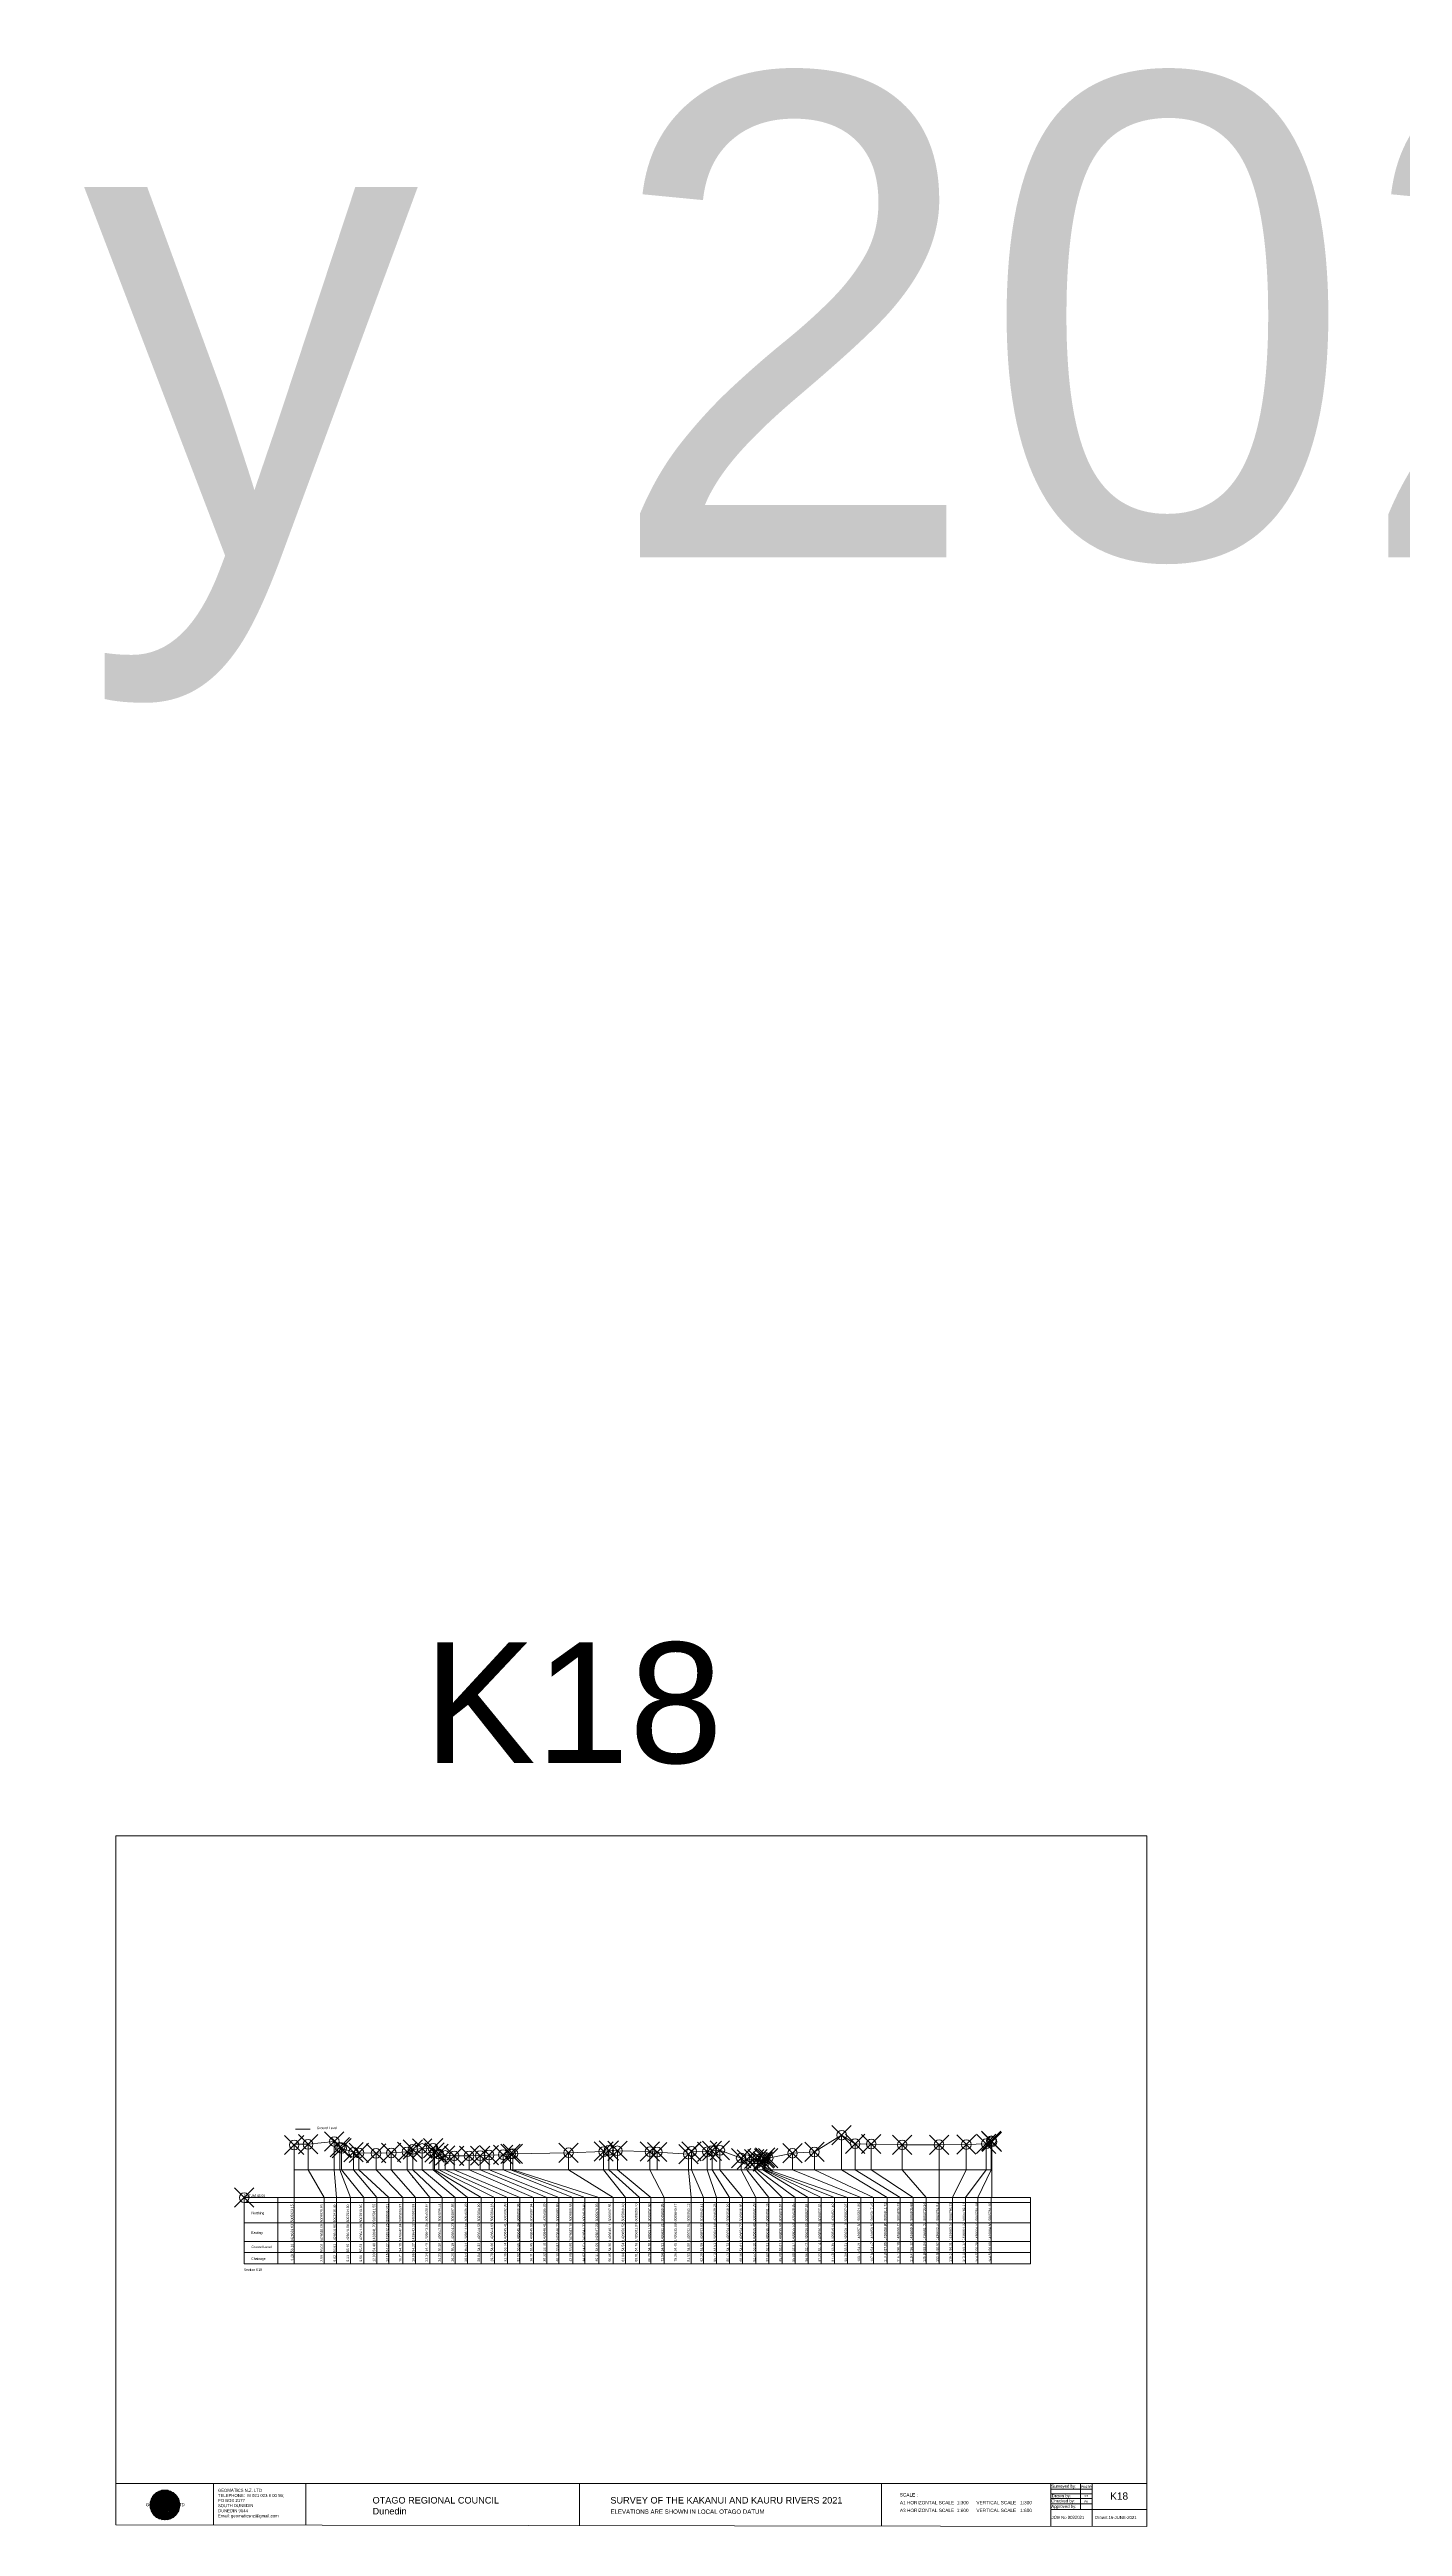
# Model space of a CAD drawing. Header units: millimetres. Extents: x -13804604 to 13046302109, y -19137686871 to 1424966580.
# Drawn here: x -1054404 to -773608, y -23210 to 490536 of the extents above; entities that cross this region are included whole.
import ezdxf

# ---------------------------------------------------------------- set-up
doc = ezdxf.new("R2010")
doc.units = ezdxf.units.MM
doc.header["$PDMODE"] = 35
doc.header["$PDSIZE"] = 2000
doc.layers.get('0').update_dxf_attribs({"lineweight": 0})
doc.layers.add('geo', color=7, linetype='Continuous', lineweight=0)
doc.styles.get("Standard").update_dxf_attribs({"font": 'arial.ttf'})

# ---------------------------------------------------------------- blocks, each defined once
blk = doc.blocks.new('Geomatics_Circle_SPT')
at = {"layer": 'geo', "color": 2, "linetype": 'Continuous', "lineweight": 0}
for p, q in [((0, 25.2), (-25.2, 0)), ((-24.7, 4.9), (-4.9, 24.7)), ((-24.7, -4.9), (4.9, 24.7)), ((4.9, -24.7), (-24.7, 4.9)), ((-24.7, 0), (0, -24.7)), ((-9.7, 23.3), (-23.3, 9.6)), ((9.7, 23.3), (-23.3, -9.7)), ((-23.3, 9.7), (9.7, -23.3)), ((-21, 14), (-14, 21)), ((-21, -14), (14, 21)), ((14, -21), (-21, 14)), ((0, 0), (-17.8, 17.8)), ((0, 0), (-17.8, -17.8)), ((-14, 21), (21, -14)), ((21, 14), (-14, -21)), ((23.3, -9.7), (-9.7, 23.3)), ((-9.7, -23.3), (23.3, 9.7)), ((-4.9, 24.7), (24.7, -4.9)), ((24.7, 4.9), (-4.9, -24.7)), ((25.2, 0), (0, 25.2)), ((0, 0), (17.8, 17.8)), ((0, 0), (17.8, -17.8)), ((0, -24.8), (25.2, 0)), ((4.9, 24.7), (24.7, 4.9)), ((23.3, 9.7), (9.7, 23.3)), ((14, 21), (21, 14)), ((17.8, 18.1), (17.8, 18.1)), ((-4.9, -24.7), (-24.7, -4.9)), ((-23.3, -9.7), (-9.7, -23.3)), ((-14, -21), (-21, -14)), ((-17.8, -17.8), (-17.8, -17.8)), ((24.7, -4.9), (4.9, -24.7)), ((4.9, -24.7), (4.9, -24.7)), ((9.7, -23.3), (23.3, -9.7)), ((21, -14), (14, -21)), ((18.1, -17.8), (18.1, -17.8))]:
    blk.add_line(p, q, dxfattribs=at)
at = {"layer": 'geo', "color": 1, "linetype": 'Continuous', "lineweight": 0}
for p, q in [((-25.2, 0), (9.7, 23.3)), ((-25.2, 0), (-9.6, 23.3)), ((-25.2, 0), (23.3, 9.7)), ((-25.2, 0), (-23.3, 9.7)), ((-23.3, -9.7), (-25.2, 0)), ((-9.6, -23.3), (-25.2, 0)), ((9.7, -23.3), (-25.2, 0)), ((-4.9, 24.8), (-24.7, -4.9)), ((4.9, 24.7), (-24.7, 4.9)), ((14, 21), (-24.7, -4.9)), ((-14, 21), (-24.7, 4.9)), ((21, 14), (-24.7, 4.9)), ((-21, 14), (-24.7, -4.9)), ((0, 0), (-24.7, 4.9)), ((-24.7, 4.9), (-21, -14)), ((-24.7, 4.9), (-4.9, -24.7)), ((-24.7, 4.9), (14, -21)), ((-24.7, 4.9), (-24.7, 4.9)), ((0, 0), (-24.7, -4.9)), ((-23.3, 9.7), (0, 25.2)), ((-23.3, -9.6), (0, 25.2)), ((-23.3, -9.6), (17.8, 17.8)), ((-23.3, 9.7), (-17.8, 17.9)), ((-23.3, -9.6), (-17.8, 17.9)), ((-23.3, 9.7), (17.8, 17.8)), ((-17.8, -17.8), (-23.3, 9.7)), ((0, -25.2), (-23.3, 9.7)), ((-23.3, 9.7), (17.8, -17.8)), ((-23.3, 9.7), (25.2, 0)), ((-23.3, 9.4), (-23.3, 9.4)), ((-23.3, -9.7), (25.2, 0)), ((4.9, 24.8), (-21, -14)), ((-4.9, 24.7), (-21, 14)), ((14, 21), (-21, 14)), ((-14, 21), (-21, -14)), ((0, 0), (-21, 14)), ((-21, 14), (-14, -21)), ((-21, 14), (4.9, -24.7)), ((-21, 14), (-21, 14)), ((24.7, 4.9), (-21, 14)), ((0, 0), (-21, -14)), ((-17.9, 17.6), (-17.9, 17.6)), ((-17.8, 17.8), (9.7, 23.3)), ((-17.8, 17.8), (-9.6, 23.3)), ((-17.8, -17.8), (9.7, 23.3)), ((-17.8, -17.8), (-9.7, 23.3)), ((-9.7, -23.3), (-17.8, 17.8)), ((-17.8, 17.8), (9.7, -23.3)), ((-17.8, 17.8), (23.3, -9.6)), ((-17.8, 17.8), (23.3, 9.7)), ((-17.8, -17.8), (23.3, 9.7)), ((4.9, 24.7), (-14, 21)), ((-4.9, 24.7), (-14, -20.9)), ((0, 0), (-14, 21)), ((-14, 21), (-4.9, -24.7)), ((-14, 21), (-14, 21)), ((24.7, -4.9), (-14, 21)), ((21, 14), (-14, 21)), ((-14, -21), (24.7, 4.9)), ((0, 0), (-14, -21)), ((-9.8, 23.1), (-9.8, 23.1)), ((-9.7, 23.3), (0, 25.2)), ((-9.7, 23.3), (0, -25.2)), ((-9.7, -23.3), (0, 25.2)), ((-9.6, 23.3), (17.8, -17.8)), ((-9.6, 23.3), (25.2, 0)), ((-9.6, 23.3), (17.8, 17.8)), ((-9.6, -23.3), (17.8, 17.9)), ((25.2, 0), (-9.6, -23.3)), ((0, 0), (-4.9, 24.7)), ((-4.9, 24.7), (-4.9, 24.7)), ((21, -14), (-4.9, 24.7)), ((24.8, 4.9), (-4.9, 24.7)), ((14, 21), (-4.9, 24.7)), ((-4.9, -24.7), (21, 14)), ((0, 0), (-4.9, -24.7)), ((-0.2, 25.1), (-0.2, 25.1)), ((0, 25.2), (9.7, -23.3)), ((0, 25.2), (23.3, -9.7)), ((0, 25.2), (23.3, 9.7)), ((0, 25.2), (9.7, 23.3)), ((0, 0), (4.9, 24.7)), ((0, -25.2), (9.7, 23.3)), ((0, 0), (14, 21)), ((0, 0), (21, 14)), ((23.3, 9.7), (0, -25.2)), ((0, 0), (24.8, 4.9)), ((0, 0), (4.9, -24.7)), ((0, 0), (14, -21)), ((0, 0), (21, -14)), ((0, 0), (24.8, -4.9)), ((21, 14), (4.9, 24.8)), ((14, -21), (4.9, 24.7)), ((24.7, -4.9), (4.9, 24.7)), ((4.9, 24.7), (4.9, 24.7)), ((4.9, -24.7), (14, 21)), ((4.9, -24.7), (24.7, 4.9)), ((9.4, 23.3), (9.4, 23.3)), ((9.7, 23.3), (17.8, -17.8)), ((9.7, 23.3), (25.2, 0)), ((9.7, 23.3), (17.8, 17.9)), ((17.8, 17.8), (9.7, -23.3)), ((25.2, 0), (9.7, -23.3)), ((21, -14), (14, 21)), ((24.7, 4.9), (14, 21)), ((14, 21), (14, 21)), ((14, -21), (21, 14)), ((17.6, 17.9), (17.6, 17.9)), ((17.8, 17.8), (23.3, -9.7)), ((17.8, 17.8), (23.3, 9.7)), ((23.3, 9.7), (17.8, -17.8)), ((24.7, -4.9), (21, 14)), ((21, 14), (21, 14)), ((21, -14), (24.7, 4.9)), ((23.1, 9.8), (23.1, 9.8)), ((23.3, 9.7), (25.2, 0)), ((25.2, 0), (23.3, -9.6)), ((24.7, 4.9), (24.7, 4.9)), ((25.1, 0.2), (25.1, 0.2)), ((-25.2, 0), (23.3, -9.7)), ((-25.1, -0.2), (-25.1, -0.2)), ((-24.7, -4.9), (-24.7, -4.9)), ((-24.7, -4.9), (-14, -21)), ((-24.7, -4.9), (4.9, -24.7)), ((-24.7, -4.9), (21, -14)), ((-17.8, -17.8), (-23.3, -9.7)), ((0, -25.2), (-23.3, -9.6)), ((17.8, -17.8), (-23.3, -9.6)), ((-23.1, -9.8), (-23.1, -9.8)), ((-21, -14), (24.7, -4.9)), ((-21, -14), (-21, -14)), ((-21, -14), (-4.9, -24.7)), ((-21, -14), (14, -21)), ((23.3, -9.7), (-17.8, -17.8)), ((-9.6, -23.3), (-17.8, -17.8)), ((9.7, -23.3), (-17.8, -17.8)), ((-17.6, -17.9), (-17.6, -17.9)), ((-14, -21), (21, -14)), ((-14, -21), (-14, -21)), ((-14, -21), (4.9, -24.7)), ((17.8, -17.8), (-9.7, -23.3)), ((0, -25.2), (-9.7, -23.3)), ((-9.4, -23.3), (-9.4, -23.3)), ((-4.9, -24.7), (24.7, -4.9)), ((-4.9, -24.7), (14, -21)), ((-4.9, -24.7), (-4.9, -24.7)), ((23.3, -9.6), (0, -25.2)), ((9.7, -23.3), (0, -25.2)), ((0.2, -25.1), (0.2, -25.1)), ((4.9, -24.7), (21, -14)), ((4.9, -24.7), (4.9, -24.7)), ((17.8, -17.8), (9.7, -23.3)), ((9.8, -23.1), (9.8, -23.1)), ((14, -21), (24.7, -4.9)), ((14, -21), (14, -21)), ((23.3, -9.6), (17.8, -17.8)), ((17.9, -17.6), (17.9, -17.6)), ((21, -14), (21, -14)), ((23.3, -9.4), (23.3, -9.4)), ((24.7, -4.9), (24.7, -4.9))]:
    blk.add_line(p, q, dxfattribs=at)
at = {"layer": 'geo', "color": 114, "linetype": 'Continuous', "lineweight": 0}
for p, q in [((17.9, 17.8), (-25.2, 0)), ((-24.7, 4.9), (14, 21)), ((-24.7, -4.9), (21, 14)), ((-14, -21), (-24.7, 4.9)), ((9.7, 23.3), (-23.3, 9.7)), ((0, 0), (-23.3, 9.7)), ((-23.3, 9.7), (-9.7, -23.3)), ((0, 0), (-23.3, -9.7)), ((-4.9, -24.7), (-21, 14)), ((-20.9, 14), (4.9, 24.7)), ((24.8, 4.9), (-20.9, -14)), ((0, 25.2), (-17.8, 17.8)), ((-17.8, 17.8), (0, -25.2)), ((-14, 21), (-4.9, 24.7)), ((4.9, -24.7), (-14, 21)), ((0, 0), (-9.7, 23.3)), ((0, 0), (-9.7, -23.3)), ((-4.9, 24.7), (14, -21)), ((17.8, -17.8), (0, 25.2)), ((0, 0), (9.7, 23.3)), ((0, 0), (23.3, 9.7)), ((0, 0), (9.7, -23.3)), ((0, 0), (23.3, -9.7)), ((4.9, 24.7), (21, -14)), ((23.3, -9.7), (9.7, 23.3)), ((14, 21), (24.7, -4.9)), ((25.2, 0), (17.8, 17.8)), ((21, 14), (24.7, 4.9)), ((-25.2, 0), (-17.8, -17.8)), ((-21, -14), (-24.7, -4.9)), ((-17.8, -17.8), (25.2, 0)), ((24.8, -4.9), (-14, -21)), ((-9.6, -23.3), (23.3, -9.7)), ((21, -14), (-4.9, -24.8)), ((0, -25.2), (17.9, -17.8)), ((14, -21), (4.9, -24.8))]:
    blk.add_line(p, q, dxfattribs=at)
at = {"layer": 'geo', "color": 250, "linetype": 'Continuous', "lineweight": 0}
for p, q in [((0, 0), (-25.2, 0)), ((24.7, 4.9), (-24.7, 4.9)), ((-24.7, 4.9), (-24.7, -4.9)), ((-23.3, 9.7), (23.3, 9.7)), ((-23.3, 9.7), (-23.3, 9.7)), ((-23.3, -9.7), (-23.3, 9.7)), ((21, 14), (-21, 14)), ((-21, 14), (-21, -14)), ((-17.8, 17.8), (17.8, 17.8)), ((-17.8, -17.8), (-17.8, 17.8)), ((-14, 21), (-14, 21)), ((14, 21), (-14, 21)), ((-14, 20.9), (-14, -21)), ((-9.7, 23.3), (9.7, 23.3)), ((-9.7, -23.3), (-9.7, 23.3)), ((-4.9, 24.7), (4.9, 24.7)), ((-4.9, 24.7), (-4.9, -24.7)), ((0, 0), (0, 25.2)), ((0, 0), (0, -25.2)), ((0, 0), (25.2, 0)), ((4.9, 24.7), (4.9, -24.7)), ((9.7, -23.3), (9.7, 23.3)), ((14, 21), (14, -21)), ((17.8, -17.8), (17.8, 17.8)), ((21, 14), (21, 14)), ((21, -14), (21, 14)), ((23.3, 9.7), (23.3, -9.7)), ((24.7, 4.9), (24.7, 4.9)), ((24.7, -4.9), (24.7, 4.9)), ((-24.7, -4.9), (24.7, -4.9)), ((23.3, -9.7), (-23.3, -9.7)), ((-21, -14), (21, -14)), ((17.8, -17.8), (-17.8, -17.8)), ((-14, -21), (14, -21)), ((9.7, -23.3), (-9.7, -23.3)), ((-4.9, -24.7), (4.9, -24.7))]:
    blk.add_line(p, q, dxfattribs=at)
blk = doc.blocks.new('GeomaticsNZ TITLE BLOCK')
at = {"color": 7, "linetype": 'Continuous', "lineweight": 0}
for p, q in [((0, 94.9), (0, 1579.2)), ((0, 1579.2), (2363.4, 1579.2)), ((2363.4, 1579.2), (2364, 94.9)), ((2364, 94.9), (0, 94.9)), ((0, 94.9), (0, 0)), ((15.9, 94.9), (2364, 94.9)), ((224.3, 95.2), (224.3, -0.3)), ((2364, 94.9), (382.6, 94.9)), ((435.8, 95.2), (435.8, -0.7)), ((1063.4, 94.9), (1063.4, -2.4)), ((1755.4, 94.9), (1755.4, -2.6)), ((2143.6, 60.4), (2238.6, 60.4)), ((2143.9, 94.9), (2143.7, -3)), ((2143.9, 81.9), (2238.6, 81.7)), ((2143.9, 71), (2238.6, 71)), ((2211.5, 94.9), (2211.5, 36.1)), ((2238.6, 94.8), (2238.6, -3.2)), ((2364, -3.5), (2364, 94.9)), ((0, 0), (2364, -3.5)), ((2143.8, 48.6), (2238.6, 48.6)), ((2143.8, 35.4), (2364, 35.3))]:
    blk.add_line(p, q, dxfattribs=at)
at = {"color": 7, "linetype": 'Continuous', "lineweight": 0, "xscale": 1.36, "yscale": 1.36, "zscale": 1.36}
blk.add_blockref('Geomatics_Circle_SPT', (112.4, 45.7), dxfattribs=at)
at = {"color": 7, "linetype": 'Continuous', "lineweight": 0}
for s, p in [('PK&RR', (2213.2, 84.8)), ('ST', (2220.3, 63.6)), ('PK', (2220.4, 50.6))]:
    blk.add_text(s, height=5, dxfattribs=at).set_placement(p)
at = {"color": 7, "linetype": 'Continuous', "lineweight": 0, "attachment_point": 1}
for s, width, heights, insert, char_height in [('{\\C256;GEOMATICS N.Z. LTD                   \\PTELEPHONE:  M 021 023 6 00 55;\\PPO BOX 2177\\PSOUTH DUNEDIN\\PDUNEDIN 9044\\PEmail: geomaticsnz@gmail.com}', 3535.727, [94.7], (234, 82.7), 7), ('{\\C256;OTAGO REGIONAL COUNCIL\\PDunedin}', 3535.727, [0], (588.6, 64), 15), ('{\\C256;SURVEY OF THE KAKANUI AND KAURU RIVERS 2021}', 3535.727, [0], (1133.8, 64), 15), ('{\\C256;Surveyed by:}', 3535.727, [0], (2144.7, 92.4), 7), ('{\\C256;Checked by:}', 3535.727, [0], (2144.7, 58.6), 7), ('{\\C256;Drawn by:}', 3535.727, [0], (2145.8, 70.4), 7), ('{\\C256;Geomatics N.Z. LTD                   }', 125.079, [15.8], (68.8, 49.9), 7), ('{\\C256;ELEVATIONS ARE SHOWN IN LOCAL OTAGO DATUM}', 3535.727, [0], (1134.1, 35.4), 10), ('{\\C256;Approved by:}', 3535.727, [0], (2144.7, 45.9), 7), ('{\\C256;JOB No 0032021}', 3535.727, [0], (2145.3, 20.8), 7), ('{\\C256;Drawn:16-JUNE-2021}', 3535.727, [0], (2244.7, 20.7), 7)]:
    blk.add_mtext_dynamic_manual_height_columns(s, width=width, gutter_width=159, heights=heights, dxfattribs=dict(at, insert=insert, char_height=char_height))

msp = doc.modelspace()

# ---------------------------------------------------------------- linework, layer by layer
at = {"color": 1, "linetype": 'Continuous', "lineweight": 0}
msp.add_line((-1003366.695, 59216.721), (-1000294.523, 59216.721), dxfattribs=at)
at = {"color": 7, "linetype": 'Continuous', "lineweight": 0}
for p, q in [((-995311.214, 56632), (-995311.214, 50743.884)), ((-1003626.68, 56102), (-1003626.68, 31248.305)), ((-1000749.292, 56062), (-1000749.292, 50743.884)), ((-994129.209, 55452), (-994129.209, 50743.884)), ((-993771.542, 55232), (-993771.542, 50743.884)), ((-991302.173, 54402), (-991302.173, 50743.884)), ((-990180.954, 54272), (-990180.954, 50743.884)), ((-986629.156, 54182), (-986629.156, 50743.884)), ((-983477.363, 54272), (-983477.363, 50743.884)), ((-979001.503, 55002), (-979001.503, 50743.884)), ((-977076.093, 55193), (-977076.093, 50743.884)), ((-974794.591, 55243), (-974794.591, 50743.884)), ((-974493.824, 54333), (-974493.824, 50743.884)), ((-973633.419, 54063), (-973633.419, 50743.884)), ((-972280.706, 53743), (-972280.706, 50743.884)), ((-970413.046, 53653), (-970413.046, 50743.884)), ((-967322.068, 53653), (-967322.068, 50743.884)), ((-965017.787, 53703), (-965017.787, 50743.884)), ((-960245.627, 53903), (-960245.627, 50743.884)), ((-958712.576, 54053), (-958712.576, 50743.884)), ((-958221.784, 54093), (-958221.784, 50743.884)), ((-946682.611, 54304), (-946682.611, 50743.884)), ((-939397.515, 54544), (-939397.515, 50743.884)), ((-938323.206, 54784), (-938323.206, 50743.884)), ((-936545.709, 54704), (-936545.709, 50743.884)), ((-929797.818, 54534), (-929797.818, 50743.884)), ((-1003626.68, 50743.884), (-858809.461, 50743.884)), ((-979001.503, 49285.043), (-979001.503, 49113.884)), ((-1013999.52, 45000), (-850836.072, 45000)), ((-1013999.52, 45000), (-1013999.52, 31248.305)), ((-1013999.52, 43982.376), (-850836.072, 43982.376)), ((-1006986.37, 45000), (-1006986.37, 31248.305)), ((-850836.072, 45000), (-850836.072, 31248.305)), ((-1013999.52, 39745.785), (-850836.072, 39745.785)), ((-1013999.52, 35892.425), (-850836.072, 35892.425)), ((-1013999.52, 33595.271), (-850836.072, 33595.271)), ((-1013999.52, 31248.305), (-850836.072, 31248.305)), ((-1010818.356, 29878.784), (-1010818.356, 29878.784))]:
    msp.add_line(p, q, dxfattribs=at)
at = {"lineweight": 0}
for p, q in [((-890009.952, 57945), (-890009.952, 52591.629)), ((-921140.694, 54594), (-921140.694, 50743.884)), ((-917908.027, 54594), (-917908.027, 50743.884)), ((-916906.998, 54715), (-916906.998, 50743.884)), ((-915279.27, 54805), (-915279.27, 50743.884)), ((-910867.121, 53195), (-910867.121, 50743.884)), ((-909710.311, 52905), (-909710.311, 50743.884)), ((-908137.152, 53005), (-908137.152, 50743.884)), ((-907453.756, 52965), (-907453.756, 50743.884)), ((-906371.263, 52465), (-906371.263, 50743.884)), ((-906112.103, 53135), (-906112.103, 50743.884)), ((-905859.388, 53345), (-905859.388, 50743.884)), ((-905243.025, 53206), (-905243.025, 50743.884)), ((-900206.139, 54205), (-900206.139, 50743.884)), ((-895653.6, 54465), (-895653.6, 50743.884)), ((-887211.037, 56176), (-887211.037, 50743.884)), ((-883869.241, 56116), (-883869.241, 50743.884)), ((-877441.3, 55936), (-877441.3, 50743.884)), ((-869786.355, 55966), (-869786.355, 50743.884)), ((-864127.77, 56006), (-864127.77, 50743.884)), ((-860011.258, 56166), (-860011.258, 50743.884)), ((-995311.214, 50743.884), (-994820.567, 45000)), ((-994129.209, 50743.884), (-991931.601, 45000)), ((-993771.542, 50743.884), (-989189.531, 45000)), ((-991302.173, 50743.884), (-986447.461, 45000)), ((-990180.954, 50743.884), (-983999.181, 45000)), ((-986629.156, 50743.884), (-981061.248, 45000)), ((-983477.363, 50743.884), (-978417.112, 45000)), ((-979001.503, 50743.884), (-972932.972, 45000)), ((-977076.093, 50743.884), (-970190.901, 45000)), ((-974794.591, 50743.884), (-967646.115, 45000)), ((-974493.824, 50743.884), (-964810.504, 45000)), ((-973633.419, 50743.884), (-962048.457, 45000)), ((-972280.706, 50743.884), (-959354.259, 45000)), ((-970413.046, 50743.884), (-956777.42, 45000)), ((-967322.068, 50743.884), (-953959.224, 45000)), ((-965017.787, 50743.884), (-951182.313, 45000)), ((-960245.627, 50743.884), (-945805.738, 45000)), ((-958712.576, 50743.884), (-943294.698, 45000)), ((-958221.784, 50743.884), (-940401.006, 45000)), ((-946682.611, 50743.884), (-937436.134, 45000)), ((-939397.515, 50743.884), (-934894.813, 45000)), ((-938323.206, 50743.884), (-931968.45, 45000)), ((-936545.709, 50743.884), (-929581.154, 45000)), ((-929797.818, 50743.884), (-926847.312, 45000)), ((-921140.694, 50743.884), (-918664.711, 45000)), ((-917908.027, 50743.884), (-915946.994, 45000)), ((-916846.052, 50743.884), (-913291.995, 45000)), ((-915279.27, 50743.884), (-910602.531, 45000)), ((-910867.121, 50743.884), (-907799.34, 45000)), ((-909710.311, 50743.884), (-905120.34, 45000)), ((-908137.152, 50743.884), (-902370.38, 45000)), ((-907453.756, 50743.884), (-899673.638, 45000)), ((-906371.263, 50743.884), (-896976.902, 45000)), ((-906112.103, 50743.884), (-894275.291, 45000)), ((-905859.388, 50743.884), (-891465.406, 45000)), ((-905243.025, 50743.884), (-888798.071, 45000)), ((-900206.139, 50743.884), (-885993.24, 45000)), ((-895653.6, 50743.884), (-883385.163, 45000)), ((-887211.037, 50743.884), (-877842.59, 45000)), ((-883869.241, 50743.884), (-875187.895, 45000)), ((-877441.3, 50743.884), (-872437.293, 45000)), ((-869786.355, 50743.884), (-869786.355, 45000)), ((-864127.77, 50743.884), (-867011.888, 45000)), ((-860011.258, 50743.884), (-864304.069, 45000))]:
    msp.add_line(p, q, dxfattribs=at)
at = {"linetype": 'Continuous', "lineweight": 0}
for p, q in [((-858809.461, 56596), (-858809.461, 45000)), ((-1000749.292, 50743.884), (-997374.165, 45000)), ((-997374.165, 45000), (-997374.165, 31248.305)), ((-994820.567, 31248.305), (-994820.567, 45000)), ((-991931.601, 31248.305), (-991931.601, 45000)), ((-989189.531, 31248.305), (-989189.531, 45000)), ((-986447.461, 31248.305), (-986447.461, 45000)), ((-983999.181, 31248.305), (-983999.181, 45000)), ((-981061.248, 31248.305), (-981061.248, 45000)), ((-978417.112, 31248.305), (-978417.112, 45000)), ((-972932.972, 31248.305), (-972932.972, 45000)), ((-970190.901, 31248.305), (-970190.901, 45000)), ((-967646.115, 31248.305), (-967646.115, 45000)), ((-964810.504, 31248.305), (-964810.504, 45000)), ((-962048.457, 31248.305), (-962048.457, 45000)), ((-959354.259, 31248.305), (-959354.259, 45000)), ((-956777.42, 31248.305), (-956777.42, 45000)), ((-953959.224, 31248.305), (-953959.224, 45000)), ((-951182.313, 31248.305), (-951182.313, 45000)), ((-945805.738, 31248.305), (-945805.738, 45000)), ((-943294.698, 31248.305), (-943294.698, 45000)), ((-940401.006, 31248.305), (-940401.006, 45000)), ((-937436.134, 31248.305), (-937436.134, 45000)), ((-934894.813, 31248.305), (-934894.813, 45000)), ((-931968.45, 31248.305), (-931968.45, 45000)), ((-929581.154, 31248.305), (-929581.154, 45000)), ((-926847.312, 31248.305), (-926847.312, 45000)), ((-918664.711, 31248.305), (-918664.711, 45000)), ((-915946.994, 31248.305), (-915946.994, 45000)), ((-913291.995, 31248.305), (-913291.995, 45000)), ((-910602.531, 31248.305), (-910602.531, 45000)), ((-907799.34, 31248.305), (-907799.34, 45000)), ((-905120.34, 31248.305), (-905120.34, 45000)), ((-902370.38, 31248.305), (-902370.38, 45000)), ((-899673.638, 31248.305), (-899673.638, 45000)), ((-896976.902, 31248.305), (-896976.902, 45000)), ((-894275.291, 31248.305), (-894275.291, 45000)), ((-891465.406, 31248.305), (-891465.406, 45000)), ((-888798.071, 31248.305), (-888798.071, 45000)), ((-885993.24, 31248.305), (-885993.24, 45000)), ((-883385.163, 31248.305), (-883385.163, 45000)), ((-877842.59, 31248.305), (-877842.59, 45000)), ((-875187.895, 31248.305), (-875187.895, 45000)), ((-872437.293, 31248.305), (-872437.293, 45000)), ((-869764.25, 31248.305), (-869764.25, 45000)), ((-867011.888, 31248.305), (-867011.888, 45000)), ((-864304.069, 31248.305), (-864304.069, 45000)), ((-861740.667, 31248.305), (-861740.667, 45000)), ((-858959.701, 31248.305), (-858959.701, 45000))]:
    msp.add_line(p, q, dxfattribs=at)
at = {"color": 1, "linetype": 'Continuous', "lineweight": 0}
msp.add_lwpolyline([(-858809.461, 56596), (-858962.481, 56786), (-860011.258, 56166), (-864127.77, 56006), (-869786.355, 55966), (-877441.3, 55936), (-883869.241, 56116), (-887211.037, 56176), (-890009.952, 57945), (-895653.6, 54465), (-900206.139, 54205), (-905243.025, 53206), (-905859.388, 53345), (-906112.103, 53135), (-906371.263, 52465), (-907453.756, 52965), (-908137.152, 53005), (-909710.311, 52905), (-910867.121, 53195), (-915279.27, 54805), (-916906.998, 54715), (-917908.027, 54505), (-921140.694, 54594), (-921809.493, 54004), (-928272.986, 54454), (-929797.818, 54534), (-936545.709, 54704), (-938323.206, 54784), (-939397.515, 54544), (-946682.611, 54304), (-958221.784, 54093), (-958712.576, 54053), (-960245.627, 53903), (-963189.565, 53823), (-965017.787, 53703), (-967322.068, 53653), (-970413.046, 53653), (-972280.706, 53743), (-973633.419, 54063), (-974493.824, 54333), (-974794.591, 55243), (-977076.093, 55193), (-979001.503, 55002), (-980196.499, 54492), (-983477.363, 54272), (-986629.156, 54182), (-990180.954, 54272), (-991302.173, 54402), (-993771.542, 55232), (-994129.209, 55452), (-995311.214, 56632), (-1000749.292, 56062), (-1003626.68, 56102)], dxfattribs=at)
at = {"color": 7, "linetype": 'Continuous', "lineweight": 0}
for points in [[(-890009.952, 57945), (-890009.952, 50743.884), (-880552.822, 45000), (-880552.822, 31248.305)], [(-980196.915, 54491.972), (-980192.052, 50743.884), (-975504.51, 45000), (-975504.51, 31248.305)], [(-963189.565, 53823), (-963189.565, 50743.884), (-948717.866, 45000), (-948717.866, 31248.305)], [(-921809.493, 54004), (-921809.493, 50743.884)], [(-921766.988, 50743.884), (-921259.637, 45000), (-921259.637, 31248.305)]]:
    msp.add_lwpolyline(points, dxfattribs=at)
at = {"linetype": 'Continuous', "lineweight": 0}
msp.add_lwpolyline([(-858962.481, 56786), (-858962.481, 50743.884), (-861740.667, 45000)], dxfattribs=at)
at = {"lineweight": 0}
msp.add_lwpolyline([(-928272.986, 54454), (-928272.986, 50743.884)], dxfattribs=at)
for p in [(-1003626.68, 55913.648), (-1000749.292, 56062), (-995311.214, 56632), (-994129.209, 55452), (-993771.542, 55232), (-979001.503, 55002), (-977076.093, 55193), (-974794.591, 55243), (-939397.515, 54544), (-938323.206, 54784), (-936545.709, 54704), (-929797.818, 54534), (-921140.694, 54594), (-916906.998, 54715), (-915279.27, 54805), (-890009.952, 57945), (-887211.037, 56176), (-883869.241, 56116), (-877441.3, 55936), (-869786.355, 55966), (-864127.77, 56006), (-860011.258, 56166), (-858962.481, 56786), (-858809.461, 56596), (-991302.173, 54402), (-990180.954, 54272), (-986629.156, 54182), (-983477.363, 54272), (-980196.499, 54492), (-974493.824, 54333), (-973633.419, 54063), (-972280.706, 53743), (-970413.046, 53653), (-967322.068, 53653), (-965017.787, 53703), (-963189.565, 53823), (-960245.627, 53903), (-958712.576, 54053), (-958221.784, 54093), (-946682.611, 54304), (-928272.986, 54454), (-921809.493, 54004), (-917908.027, 54505), (-910867.121, 53195), (-909710.311, 52905), (-908137.152, 53005), (-907453.756, 52965), (-906371.263, 52465), (-906112.103, 53135), (-905859.388, 53345), (-905243.025, 53206), (-900206.139, 54205), (-895653.6, 54465)]:
    msp.add_point(p, dxfattribs=at)
at = {"linetype": 'Continuous', "lineweight": 0}
msp.add_point((-1013999.52, 45000), dxfattribs=at)

# ---------------------------------------------------------------- block references
at = {"color": 7, "linetype": 'Continuous', "lineweight": 0, "xscale": 90.52460151977424, "yscale": 90.52460151977424, "zscale": 90.52460151977424}
msp.add_blockref('GeomaticsNZ TITLE BLOCK', (-1040640.124, -22888.858), dxfattribs=at)

# ---------------------------------------------------------------- texts
at = {"color": 5, "linetype": 'Continuous', "lineweight": 0}
msp.add_text('Thursday, 8 July 2021 12:32:53 PM', height=100000, dxfattribs=at).set_placement((-2002487.041, 385213.22))
at = {"color": 7, "linetype": 'Continuous', "lineweight": 0}
for s, height, p in [('Ground Level', 500, (-998935.75, 59194.517)), ('DATUM 45.00', 500, (-1014070.266, 45146.766)), ('Northing', 500, (-1012473.261, 41560.657)), ('Easting', 500, (-1012546.065, 37481.59)), ('Ground Level', 500, (-1012527.989, 34533.521)), ('Chainage', 500, (-1012525.601, 32077.102)), ('Section K18', 500, (-1014070.278, 29797.682)), ('A1 HORIZONTAL SCALE  1:300      VERTICAL SCALE   1:300 ', 700, (-877908.321, -18614.741)), ('A3 HORIZONTAL SCALE  1:600      VERTICAL SCALE   1:600', 700, (-877908.321, -20232.42)), ('SCALE :  ', 700, (-877940.722, -16997.062)), ('K18', 1500, (-834281.798, -17657.439))]:
    msp.add_text(s, height=height, dxfattribs=at).set_placement(p)
for s, p in [('-0.29  56.10  1426639.63  5005923.15', (-1003820.051, 31691.989)), ('2.59   56.06  1426640.09  5005920.86', (-997685.067, 31725.943)), ('8.02   56.63  1426640.95  5005915.49', (-994965.455, 31718.099)), ('9.21   55.45  1426640.98  5005914.30', (-992245.501, 31717.417)), ('9.56   55.23  1426641.06  5005913.95', (-989525.548, 31717.417)), ('12.03  54.40  1426641.70  5005911.55', (-986805.594, 31670.35)), ('13.16  54.27  1426642.25  5005910.51', (-984085.64, 31670.35)), ('16.71  54.18  1426642.64  5005906.97', (-981365.687, 31670.35)), ('19.86  54.27  1426643.32  5005903.89', (-978646.074, 31670.35)), ('23.14  54.49  1426643.95  5005900.67', (-975926.121, 31725.943)), ('24.33  55.00  1426643.86  5005899.44', (-973206.167, 31725.943)), ('26.26  55.19  1426644.23  5005897.55', (-970486.213, 31725.943)), ('28.54  55.24  1426644.55  5005895.29', (-967766.26, 31725.943)), ('28.84  54.33  1426644.58  5005894.99', (-965046.647, 31725.943)), ('29.70  54.06  1426644.83  5005894.16', (-962326.694, 31725.943)), ('31.06  53.74  1426645.41  5005892.89', (-959606.74, 31717.076)), ('32.92  53.65  1426645.34  5005890.98', (-956886.786, 31717.076)), ('36.01  53.65  1426645.90  5005887.94', (-954166.833, 31717.076)), ('38.32  53.70  1426646.41  5005885.69', (-951446.879, 31717.076)), ('40.15  53.82  1426646.73  5005883.89', (-948726.926, 31737.54)), ('43.09  53.90  1426647.18  5005880.98', (-946006.972, 31737.54)), ('44.62  54.05  1426647.33  5005879.45', (-943287.018, 31737.54)), ('45.11  54.09  1426647.20  5005878.93', (-940567.065, 31737.54)), ('56.65  54.30  1426649.11  5005867.55', (-937847.111, 31717.417)), ('63.94  54.54  1426650.52  5005860.40', (-935127.157, 31720.145)), ('65.01  54.78  1426651.04  5005859.40', (-932407.204, 31720.145)), ('66.79  54.70  1426651.52  5005857.68', (-929687.591, 31720.145)), ('73.54  54.53  1426652.21  5005850.95', (-926967.979, 31713.324)), ('75.06  54.45  1426652.60  5005849.47', (-924248.025, 31713.324)), ('81.53  54.00  1426653.81  5005843.12', (-921528.413, 31718.099)), ('82.20  54.59  1426653.63  5005842.41', (-918808.459, 31718.099)), ('85.43  54.51  1426654.50  5005839.28', (-916088.505, 31718.099)), ('86.43  54.72  1426654.65  5005838.29', (-913368.552, 31718.099)), ('88.06  54.81  1426654.72  5005836.65', (-910648.598, 31718.099)), ('92.47  53.20  1426655.40  5005832.29', (-907928.645, 31717.417)), ('93.63  52.91  1426655.77  5005831.18', (-905208.691, 31717.417)), ('95.20  53.01  1426655.69  5005829.57', (-902488.737, 31717.417)), ('95.88  52.97  1426655.53  5005828.85', (-899768.784, 31717.417)), ('96.96  52.47  1426656.05  5005827.84', (-897048.83, 31717.417)), ('97.22  53.14  1426656.30  5005827.62', (-894329.217, 31717.417)), ('97.48  53.35  1426656.51  5005827.40', (-891609.264, 31717.417)), ('98.09  53.21  1426658.13  5005827.07', (-888889.31, 31717.417)), ('103.13 54.21  1426657.83  5005821.89', (-886169.357, 31670.35)), ('107.68 54.47  1426658.87  5005817.45', (-883449.403, 31670.35)), ('113.33 57.95  1426658.85  5005811.72', (-880729.79, 31670.35)), ('116.13 56.18  1426659.72  5005809.03', (-878009.837, 31670.35)), ('119.47 56.12  1426659.96  5005805.68', (-875289.883, 31670.35)), ('125.89 55.94  1426661.02  5005799.34', (-872570.271, 31670.35)), ('133.55 55.97  1426662.40  5005791.81', (-869850.317, 31670.35)), ('139.21 56.01  1426663.34  5005786.23', (-867130.363, 31670.35)), ('143.32 56.17  1426664.02  5005782.17', (-864410.41, 31670.35)), ('144.37 56.79  1426664.45  5005781.18', (-861690.456, 31670.35)), ('144.53 56.60  1426664.88  5005781.10', (-858970.503, 31670.35))]:
    msp.add_text(s, height=500, rotation=90, dxfattribs=at).set_placement(p)
at = {"insert": (-976811.421, 160139.013), "char_height": 25000, "attachment_point": 1}
msp.add_mtext_dynamic_manual_height_columns('K18', width=97508.68034, gutter_width=25000, heights=[0], dxfattribs=at)

doc.saveas('drawing.dxf')
